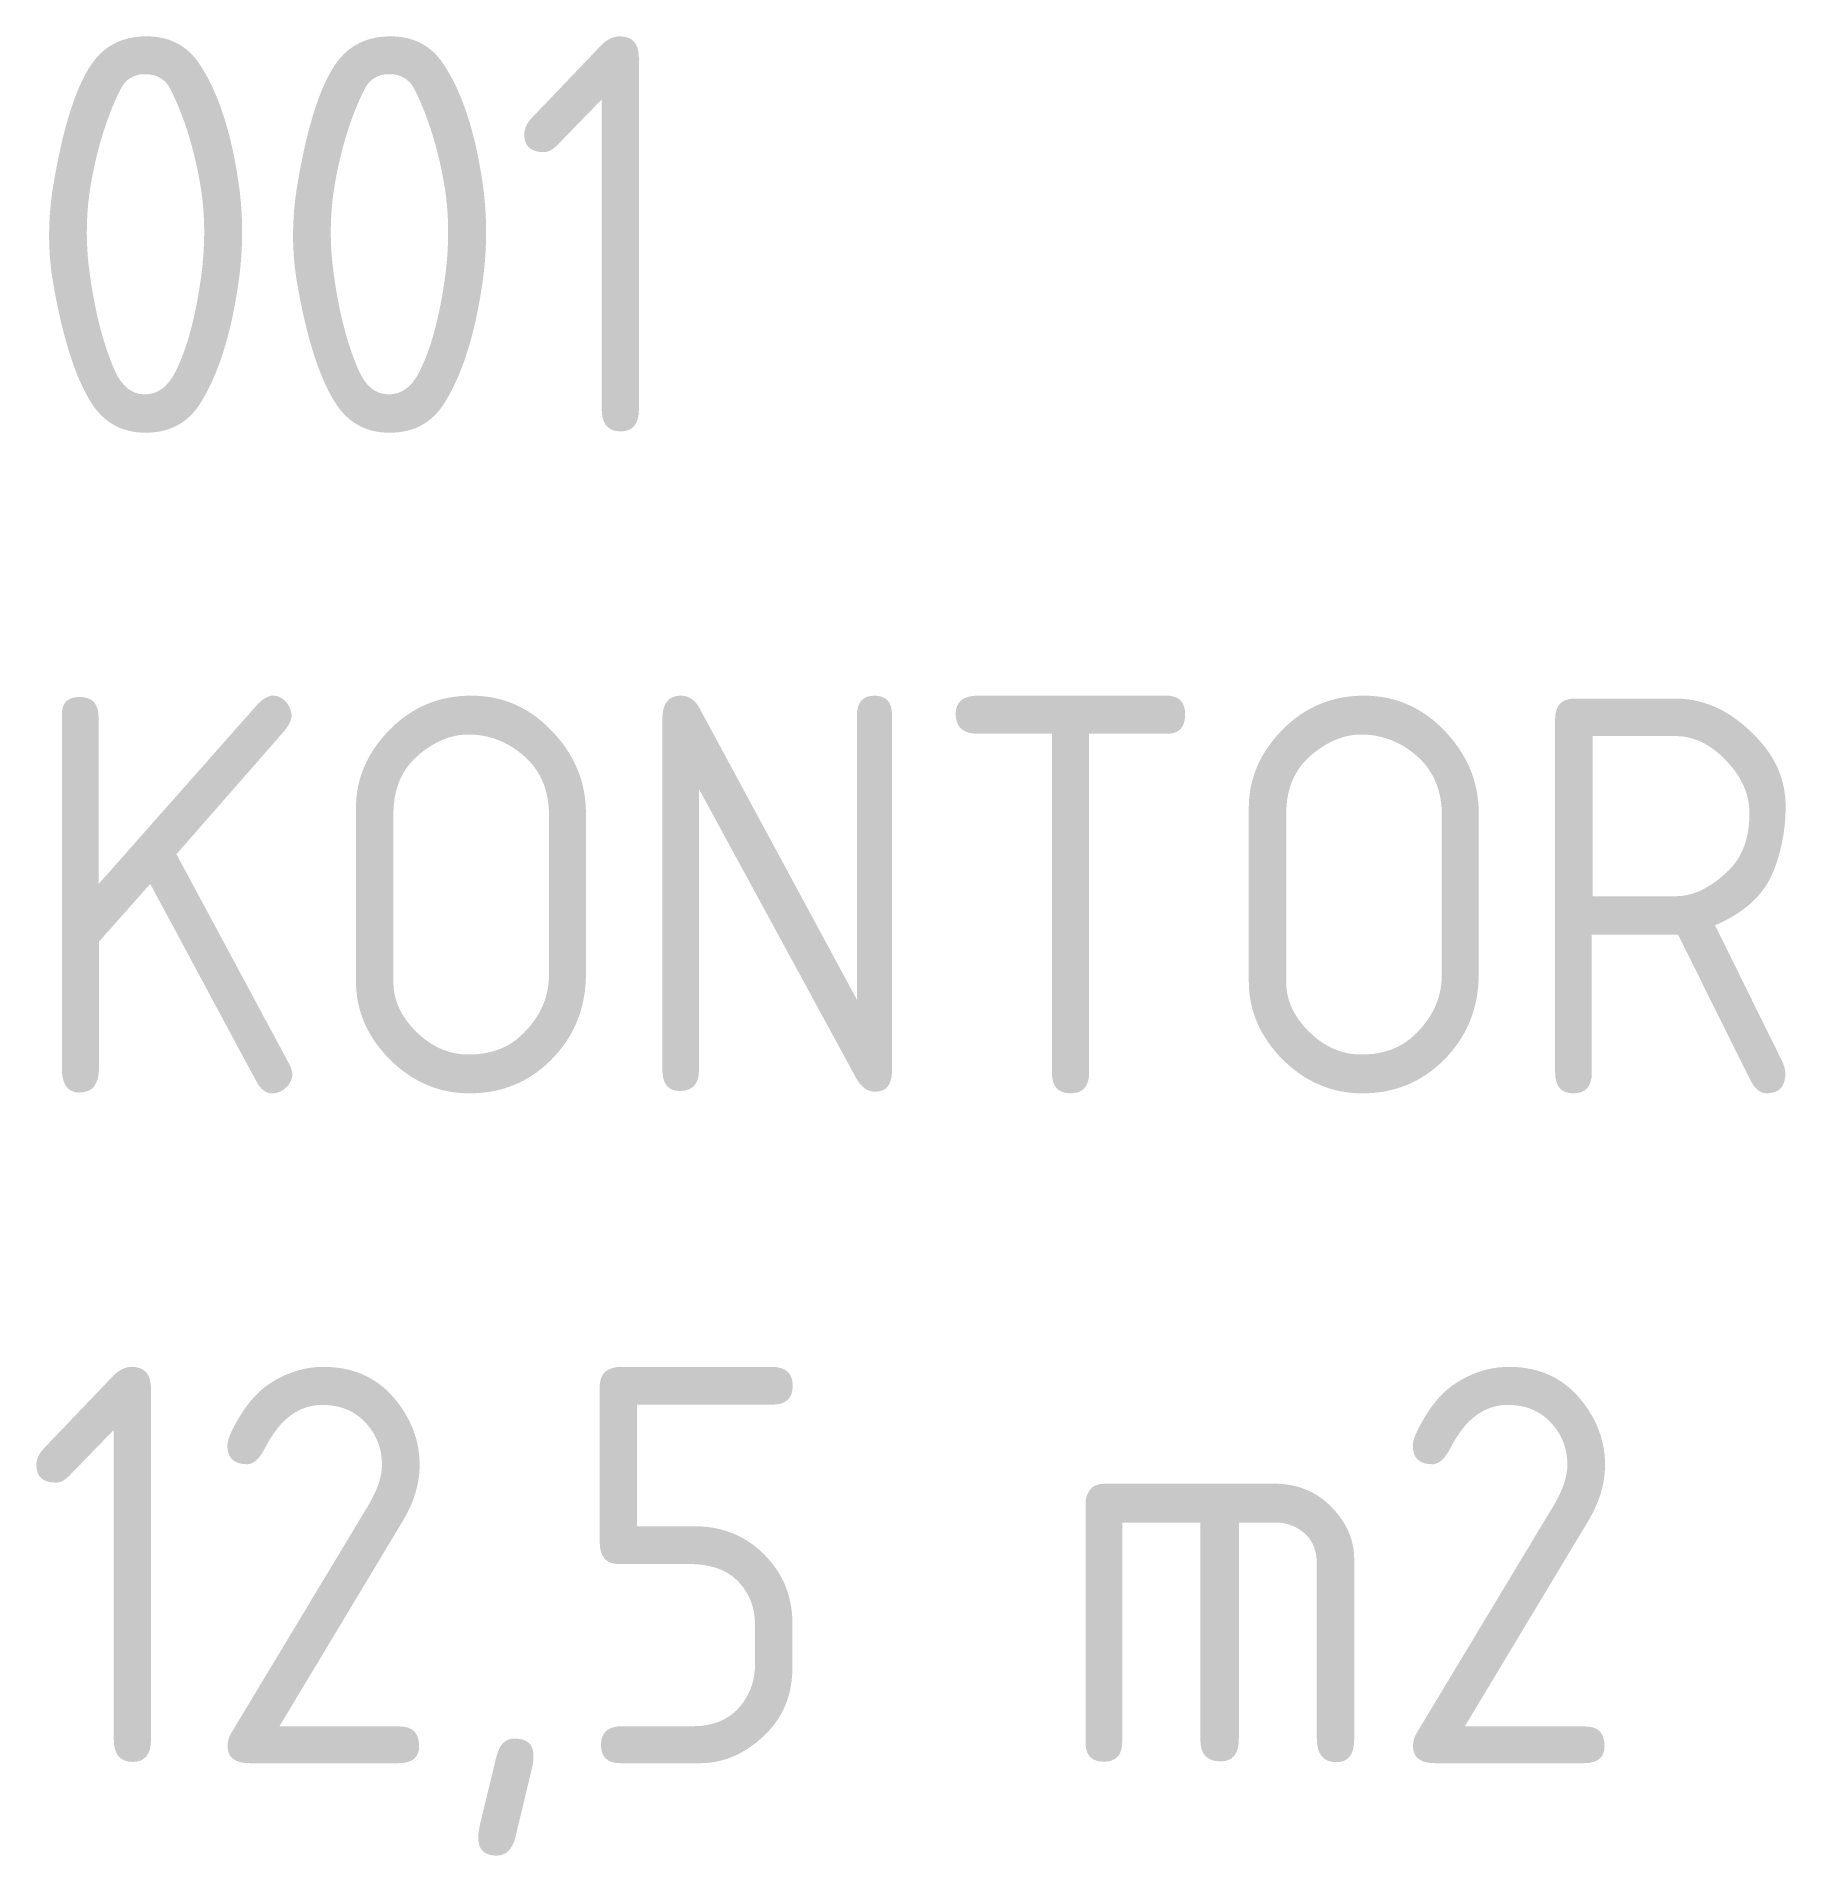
# Model space of a CAD drawing. Header units: millimetres. Extents: x -1.06 to 3.35, y -4.04 to 0.55.
import ezdxf

# ---------------------------------------------------------------- set-up
doc = ezdxf.new("R2010")
doc.units = ezdxf.units.MM
doc.header["$MEASUREMENT"] = 0
doc.styles.add('ISO', font='isocp.shx')

msp = doc.modelspace()

# ---------------------------------------------------------------- texts
at = {"color": 3, "style": 'ISO'}
for s, p in [('001', (-1.0969, -0.4481)), ('KONTOR', (-1.0969, -2.1148)), ('12,5 m2', (-1.0969, -3.8049))]:
    msp.add_text(s, height=1, dxfattribs=at).set_placement(p)

doc.saveas('drawing.dxf')
